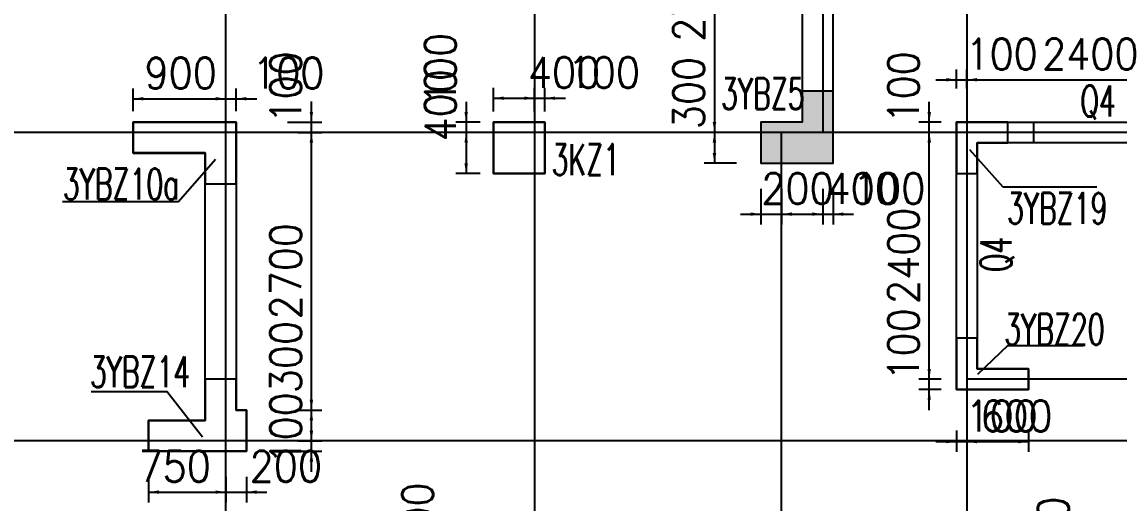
# Model space of a CAD drawing. Extents: x 387171 to 699106, y 11966 to 245688.
# Drawn here: x 498327 to 508987, y 224984 to 229662 of the extents above; entities that cross this region are included whole.
import ezdxf

# ---------------------------------------------------------------- set-up
doc = ezdxf.new("R2010")
doc.units = 0
doc.header["$LTSCALE"] = 100
doc.header["$MEASUREMENT"] = 0
doc.linetypes.add('DASHED', pattern=[19.05, 12.7, -6.35])
for name, color, linetype in [('b边缘构件', 235, 'Continuous'), ('colu-主楼', 7, 'Continuous'), ('COLU_DASH', 9, 'DASHED'), ('DOTE', 253, 'Continuous'), ('wall-主楼', 2, 'Continuous'), ('Y阴影', 254, 'Continuous'), ('剪力墙身标注', 7, 'Continuous'), ('小尺寸', 4, 'Continuous'), ('柱', 2, 'Continuous'), ('边缘构件标注', 1, 'Continuous')]:
    doc.layers.add(name, color=color, linetype=linetype)
doc.styles.get("Standard").update_dxf_attribs({"font": 'standard'})
doc.dimstyles.get("Standard").update_dxf_attribs({"dimtxt": 300, "dimasz": 100, "dimexe": 100, "dimexo": 250, "dimgap": 100, "dimtad": 0, "dimtoh": 1, "dimdec": 0, "dimdsep": 46, "dimcen": 0.09, "dimclrt": 7, "dimadec": 0, "dimazin": 0, "dimtfac": 1, "dimtdec": 4, "dimtofl": 0, "dimtmove": 0, "dimatfit": 3, "dimfxl": 1, "dimtolj": 1, "dimtzin": 0, "dimarcsym": 0})

# ---------------------------------------------------------------- blocks, each defined once
blk = doc.blocks.new('*D3062')
at = {"layer": '小尺寸', "color": 0, "linetype": 'ByBlock', "lineweight": -2}
for p, q in [((500308, 228795), (500308, 229015)), ((500408, 228795), (500408, 229015)), ((500108, 228915), (500608, 228915))]:
    blk.add_line(p, q, dxfattribs=at)
for points in [[(500308, 228915), (500208, 228899), (500208, 228932)], [(500408, 228915), (500508, 228932), (500508, 228899)]]:
    blk.add_solid(points, dxfattribs=at)
at = {"layer": '小尺寸', "color": 7, "linetype": 'Continuous', "lineweight": -2, "insert": (500915, 229165), "char_height": 300, "width": 476.67, "attachment_point": 5, "rotation": 359.9999}
blk.add_mtext('100', dxfattribs=at)
blk = doc.blocks.new('*D3856')
at = {"layer": '小尺寸', "color": 0, "linetype": 'ByBlock', "lineweight": -2}
for p, q in [((499408, 228795), (499408, 229015)), ((500308, 228795), (500308, 229015)), ((499408, 228915), (500308, 228915))]:
    blk.add_line(p, q, dxfattribs=at)
for points in [[(499408, 228915), (499508, 228932), (499508, 228899)], [(500308, 228915), (500208, 228899), (500208, 228932)]]:
    blk.add_solid(points, dxfattribs=at)
at = {"layer": '小尺寸', "color": 7, "linetype": 'Continuous', "lineweight": -2, "insert": (499870, 229165), "char_height": 300, "width": 556.67, "attachment_point": 5, "rotation": 360}
blk.add_mtext('900', dxfattribs=at)
blk = doc.blocks.new('*D3606')
at = {"layer": '小尺寸', "color": 0, "linetype": 'ByBlock', "lineweight": -2}
for p, q in [((501140, 225288), (501140, 225788)), ((501009, 225588), (501240, 225588)), ((501009, 225488), (501240, 225488))]:
    blk.add_line(p, q, dxfattribs=at)
for points in [[(501140, 225588), (501123, 225688), (501156, 225688)], [(501140, 225488), (501156, 225388), (501123, 225388)]]:
    blk.add_solid(points, dxfattribs=at)
at = {"layer": '小尺寸', "color": 7, "linetype": 'Continuous', "lineweight": -2, "insert": (500890, 225710), "char_height": 300, "width": 476.67, "attachment_point": 5, "rotation": 89.9994}
blk.add_mtext('100', dxfattribs=at)
blk = doc.blocks.new('*D894')
at = {"layer": '小尺寸', "color": 0, "linetype": 'ByBlock', "lineweight": -2}
for p, q in [((501009, 225888), (501240, 225888)), ((501140, 225588), (501140, 225888)), ((501009, 225588), (501240, 225588))]:
    blk.add_line(p, q, dxfattribs=at)
for points in [[(501140, 225888), (501156, 225788), (501123, 225788)], [(501140, 225588), (501123, 225688), (501156, 225688)]]:
    blk.add_solid(points, dxfattribs=at)
at = {"layer": '小尺寸', "color": 7, "linetype": 'Continuous', "lineweight": -2, "insert": (500890, 226403), "char_height": 300, "width": 566.67, "attachment_point": 5, "rotation": 89.9994}
blk.add_mtext('300', dxfattribs=at)
blk = doc.blocks.new('*D4640')
at = {"layer": '小尺寸', "color": 0, "linetype": 'ByBlock', "lineweight": -2}
for p, q in [((501009, 228588), (501240, 228588)), ((501140, 225888), (501140, 228588)), ((501009, 225888), (501240, 225888))]:
    blk.add_line(p, q, dxfattribs=at)
for points in [[(501140, 228588), (501156, 228488), (501123, 228488)], [(501140, 225888), (501123, 225988), (501156, 225988)]]:
    blk.add_solid(points, dxfattribs=at)
at = {"layer": '小尺寸', "color": 7, "linetype": 'Continuous', "lineweight": -2, "insert": (500890, 227238), "char_height": 300, "width": 780, "attachment_point": 5, "rotation": 89.9994}
blk.add_mtext('2700', dxfattribs=at)
blk = doc.blocks.new('*D400')
at = {"layer": '小尺寸', "color": 0, "linetype": 'ByBlock', "lineweight": -2}
for p, q in [((501140, 228388), (501140, 228888)), ((500909, 228688), (501240, 228688)), ((501009, 228588), (501240, 228588))]:
    blk.add_line(p, q, dxfattribs=at)
for points in [[(501140, 228688), (501123, 228788), (501156, 228788)], [(501140, 228588), (501156, 228488), (501123, 228488)]]:
    blk.add_solid(points, dxfattribs=at)
at = {"layer": '小尺寸', "color": 7, "linetype": 'Continuous', "lineweight": -2, "insert": (500890, 229026), "char_height": 300, "width": 476.67, "attachment_point": 5, "rotation": 89.9994}
blk.add_mtext('100', dxfattribs=at)
blk = doc.blocks.new('*D3798')
at = {"layer": '小尺寸', "color": 0, "linetype": 'ByBlock', "lineweight": -2}
for p, q in [((499558, 225238), (499558, 224991)), ((500308, 225238), (500308, 224991)), ((499558, 225091), (500308, 225091))]:
    blk.add_line(p, q, dxfattribs=at)
for points in [[(499558, 225091), (499658, 225107), (499658, 225074)], [(500308, 225091), (500208, 225074), (500208, 225107)]]:
    blk.add_solid(points, dxfattribs=at)
at = {"layer": '小尺寸', "color": 7, "linetype": 'Continuous', "lineweight": -2, "insert": (499812, 225341), "char_height": 300, "width": 566.67, "attachment_point": 5, "rotation": 360}
blk.add_mtext('750', dxfattribs=at)
blk = doc.blocks.new('*D4154')
at = {"layer": '小尺寸', "color": 0, "linetype": 'ByBlock', "lineweight": -2}
for p, q in [((500308, 225238), (500308, 224991)), ((500508, 225238), (500508, 224991)), ((500108, 225091), (500708, 225091))]:
    blk.add_line(p, q, dxfattribs=at)
for points in [[(500308, 225091), (500208, 225074), (500208, 225107)], [(500508, 225091), (500608, 225107), (500608, 225074)]]:
    blk.add_solid(points, dxfattribs=at)
at = {"layer": '小尺寸', "color": 7, "linetype": 'Continuous', "lineweight": -2, "insert": (500891, 225341), "char_height": 300, "width": 566.67, "attachment_point": 5, "rotation": 360}
blk.add_mtext('200', dxfattribs=at)
blk = doc.blocks.new('*D4561')
at = {"layer": '小尺寸', "color": 0, "linetype": 'ByBlock', "lineweight": -2}
for p, q in [((502643, 228887), (502643, 228388)), ((502781, 228687), (502543, 228687)), ((502781, 228588), (502543, 228588))]:
    blk.add_line(p, q, dxfattribs=at)
for points in [[(502643, 228687), (502627, 228787), (502660, 228787)], [(502643, 228588), (502660, 228488), (502627, 228488)]]:
    blk.add_solid(points, dxfattribs=at)
at = {"layer": '小尺寸', "color": 7, "linetype": 'Continuous', "lineweight": -2, "insert": (502393, 229205), "char_height": 300, "width": 476.67, "attachment_point": 5, "rotation": 89.9998}
blk.add_mtext('100', dxfattribs=at)
blk = doc.blocks.new('*D3657')
at = {"layer": '小尺寸', "color": 0, "linetype": 'ByBlock', "lineweight": -2}
for p, q in [((502781, 228588), (502543, 228588)), ((502643, 228588), (502643, 228187)), ((502781, 228187), (502543, 228187))]:
    blk.add_line(p, q, dxfattribs=at)
for points in [[(502643, 228588), (502660, 228488), (502627, 228488)], [(502643, 228187), (502627, 228287), (502660, 228287)]]:
    blk.add_solid(points, dxfattribs=at)
at = {"layer": '小尺寸', "color": 7, "linetype": 'Continuous', "lineweight": -2, "insert": (502393, 228852), "char_height": 300, "width": 576.67, "attachment_point": 5, "rotation": 89.9998}
blk.add_mtext('400', dxfattribs=at)
blk = doc.blocks.new('*D4312')
at = {"layer": '小尺寸', "color": 0, "linetype": 'ByBlock', "lineweight": -2}
for p, q in [((502908, 228792), (502908, 229021)), ((503308, 228792), (503308, 229021)), ((502908, 228921), (503308, 228921))]:
    blk.add_line(p, q, dxfattribs=at)
for points in [[(502908, 228921), (503008, 228937), (503008, 228904)], [(503308, 228921), (503208, 228904), (503208, 228937)]]:
    blk.add_solid(points, dxfattribs=at)
at = {"layer": '小尺寸', "color": 7, "linetype": 'Continuous', "lineweight": -2, "insert": (503595, 229171), "char_height": 300, "width": 576.67, "attachment_point": 5}
blk.add_mtext('400', dxfattribs=at)
blk = doc.blocks.new('*D4071')
at = {"layer": '小尺寸', "color": 0, "linetype": 'ByBlock', "lineweight": -2}
for p, q in [((503308, 228792), (503308, 229021)), ((503408, 228792), (503408, 229021)), ((503108, 228921), (503608, 228921))]:
    blk.add_line(p, q, dxfattribs=at)
for points in [[(503308, 228921), (503208, 228904), (503208, 228937)], [(503408, 228921), (503508, 228937), (503508, 228904)]]:
    blk.add_solid(points, dxfattribs=at)
at = {"layer": '小尺寸', "color": 7, "linetype": 'Continuous', "lineweight": -2, "insert": (503981, 229171), "char_height": 300, "width": 476.67, "attachment_point": 5}
blk.add_mtext('100', dxfattribs=at)
blk = doc.blocks.new('*D2691')
at = {"layer": '小尺寸', "color": 0, "linetype": 'ByBlock', "lineweight": -2}
for p, q in [((502422, 223887), (502422, 224388)), ((502058, 224188), (502522, 224188)), ((502058, 224087), (502522, 224087))]:
    blk.add_line(p, q, dxfattribs=at)
for points in [[(502422, 224188), (502406, 224288), (502439, 224288)], [(502422, 224087), (502439, 223987), (502406, 223987)]]:
    blk.add_solid(points, dxfattribs=at)
at = {"layer": '小尺寸', "color": 7, "linetype": 'Continuous', "lineweight": -2, "insert": (502172, 224833), "char_height": 300, "width": 476.67, "attachment_point": 5, "rotation": 89.9997}
blk.add_mtext('100', dxfattribs=at)
blk = doc.blocks.new('*D3884')
at = {"layer": '小尺寸', "color": 0, "linetype": 'ByBlock', "lineweight": -2}
for p, q in [((508598, 224388), (508598, 223887)), ((508158, 224188), (508698, 224188)), ((508158, 224087), (508698, 224087))]:
    blk.add_line(p, q, dxfattribs=at)
for points in [[(508598, 224188), (508581, 224288), (508615, 224288)], [(508598, 224087), (508615, 223987), (508581, 223987)]]:
    blk.add_solid(points, dxfattribs=at)
at = {"layer": '小尺寸', "color": 7, "linetype": 'Continuous', "lineweight": -2, "insert": (508348, 224695), "char_height": 300, "width": 476.67, "attachment_point": 5, "rotation": 89.9997}
blk.add_mtext('100', dxfattribs=at)
blk = doc.blocks.new('*D4252')
at = {"layer": '小尺寸', "color": 0, "linetype": 'ByBlock', "lineweight": -2}
for p, q in [((505271, 231288), (504956, 231288)), ((505056, 231288), (505056, 228588)), ((505271, 228588), (504956, 228588))]:
    blk.add_line(p, q, dxfattribs=at)
for points in [[(505056, 231288), (505073, 231188), (505039, 231188)], [(505056, 228588), (505039, 228688), (505073, 228688)]]:
    blk.add_solid(points, dxfattribs=at)
at = {"layer": '小尺寸', "color": 7, "linetype": 'Continuous', "lineweight": -2, "insert": (504806, 229938), "char_height": 300, "width": 780, "attachment_point": 5, "rotation": 90}
blk.add_mtext('2700', dxfattribs=at)
blk = doc.blocks.new('*D3346')
at = {"layer": '小尺寸', "color": 0, "linetype": 'ByBlock', "lineweight": -2}
for p, q in [((505271, 228588), (504956, 228588)), ((505056, 228588), (505056, 228288)), ((505271, 228288), (504956, 228288))]:
    blk.add_line(p, q, dxfattribs=at)
for points in [[(505056, 228588), (505073, 228488), (505039, 228488)], [(505056, 228288), (505039, 228388), (505073, 228388)]]:
    blk.add_solid(points, dxfattribs=at)
at = {"layer": '小尺寸', "color": 7, "linetype": 'Continuous', "lineweight": -2, "insert": (504806, 228971), "char_height": 300, "width": 566.67, "attachment_point": 5, "rotation": 90}
blk.add_mtext('300', dxfattribs=at)
blk = doc.blocks.new('*D452')
at = {"layer": '小尺寸', "color": 0, "linetype": 'ByBlock', "lineweight": -2}
for p, q in [((505508, 228038), (505508, 227693)), ((505708, 228038), (505708, 227693)), ((505308, 227793), (505908, 227793))]:
    blk.add_line(p, q, dxfattribs=at)
for points in [[(505508, 227793), (505408, 227777), (505408, 227810)], [(505708, 227793), (505808, 227810), (505808, 227777)]]:
    blk.add_solid(points, dxfattribs=at)
at = {"layer": '小尺寸', "color": 7, "linetype": 'Continuous', "lineweight": -2, "insert": (505863, 228043), "char_height": 300, "width": 566.67, "attachment_point": 5, "rotation": 359.9996}
blk.add_mtext('200', dxfattribs=at)
blk = doc.blocks.new('*D3748')
at = {"layer": '小尺寸', "color": 0, "linetype": 'ByBlock', "lineweight": -2}
for p, q in [((505708, 228038), (505708, 227693)), ((506108, 228038), (506108, 227693)), ((505708, 227793), (506108, 227793))]:
    blk.add_line(p, q, dxfattribs=at)
for points in [[(505708, 227793), (505808, 227810), (505808, 227777)], [(506108, 227793), (506008, 227777), (506008, 227810)]]:
    blk.add_solid(points, dxfattribs=at)
at = {"layer": '小尺寸', "color": 7, "linetype": 'Continuous', "lineweight": -2, "insert": (506496, 228043), "char_height": 300, "width": 576.67, "attachment_point": 5, "rotation": 359.9991}
blk.add_mtext('400', dxfattribs=at)
blk = doc.blocks.new('*D207')
at = {"layer": '小尺寸', "color": 0, "linetype": 'ByBlock', "lineweight": -2}
for p, q in [((506108, 228038), (506108, 227693)), ((506208, 228038), (506208, 227693)), ((505908, 227793), (506408, 227793))]:
    blk.add_line(p, q, dxfattribs=at)
for points in [[(506108, 227793), (506008, 227777), (506008, 227810)], [(506208, 227793), (506308, 227810), (506308, 227777)]]:
    blk.add_solid(points, dxfattribs=at)
at = {"layer": '小尺寸', "color": 7, "linetype": 'Continuous', "lineweight": -2, "insert": (506753, 228043), "char_height": 300, "width": 476.67, "attachment_point": 5, "rotation": 359.9991}
blk.add_mtext('100', dxfattribs=at)
blk = doc.blocks.new('*D970')
at = {"layer": '小尺寸', "color": 0, "linetype": 'ByBlock', "lineweight": -2}
for p, q in [((507143, 225888), (507143, 226388)), ((507258, 226188), (507043, 226188)), ((507258, 226088), (507043, 226088))]:
    blk.add_line(p, q, dxfattribs=at)
for points in [[(507143, 226188), (507126, 226288), (507159, 226288)], [(507143, 226088), (507159, 225988), (507126, 225988)]]:
    blk.add_solid(points, dxfattribs=at)
at = {"layer": '小尺寸', "color": 7, "linetype": 'Continuous', "lineweight": -2, "insert": (506893, 226526), "char_height": 300, "width": 476.67, "attachment_point": 5, "rotation": 89.9907}
blk.add_mtext('100', dxfattribs=at)
blk = doc.blocks.new('*D2841')
at = {"layer": '小尺寸', "color": 0, "linetype": 'ByBlock', "lineweight": -2}
for p, q in [((507258, 228588), (507043, 228588)), ((507143, 226188), (507143, 228588)), ((507258, 226188), (507043, 226188))]:
    blk.add_line(p, q, dxfattribs=at)
for points in [[(507143, 228588), (507160, 228488), (507126, 228488)], [(507143, 226188), (507126, 226288), (507159, 226288)]]:
    blk.add_solid(points, dxfattribs=at)
at = {"layer": '小尺寸', "color": 7, "linetype": 'Continuous', "lineweight": -2, "insert": (506893, 227388), "char_height": 300, "width": 785, "attachment_point": 5, "rotation": 89.9907}
blk.add_mtext('2400', dxfattribs=at)
blk = doc.blocks.new('*D3240')
at = {"layer": '小尺寸', "color": 0, "linetype": 'ByBlock', "lineweight": -2}
for p, q in [((507143, 228388), (507143, 228887)), ((507258, 228687), (507043, 228687)), ((507258, 228588), (507043, 228588))]:
    blk.add_line(p, q, dxfattribs=at)
for points in [[(507143, 228687), (507126, 228787), (507160, 228787)], [(507143, 228588), (507160, 228488), (507126, 228488)]]:
    blk.add_solid(points, dxfattribs=at)
at = {"layer": '小尺寸', "color": 7, "linetype": 'Continuous', "lineweight": -2, "insert": (506893, 229026), "char_height": 300, "width": 476.67, "attachment_point": 5, "rotation": 89.9907}
blk.add_mtext('100', dxfattribs=at)
blk = doc.blocks.new('*D1167')
at = {"layer": '小尺寸', "color": 0, "linetype": 'ByBlock', "lineweight": -2}
for p, q in [((507408, 225688), (507408, 225481)), ((507508, 225688), (507508, 225481)), ((507208, 225581), (507708, 225581))]:
    blk.add_line(p, q, dxfattribs=at)
for points in [[(507408, 225581), (507308, 225565), (507308, 225598)], [(507508, 225581), (507608, 225598), (507608, 225565)]]:
    blk.add_solid(points, dxfattribs=at)
at = {"layer": '小尺寸', "color": 7, "linetype": 'Continuous', "lineweight": -2, "insert": (507846, 225831), "char_height": 300, "width": 476.67, "attachment_point": 5, "rotation": 359.9997}
blk.add_mtext('100', dxfattribs=at)
blk = doc.blocks.new('*D2332')
at = {"layer": '小尺寸', "color": 0, "linetype": 'ByBlock', "lineweight": -2}
for p, q in [((507508, 225688), (507508, 225481)), ((508108, 225688), (508108, 225481)), ((507508, 225581), (508108, 225581))]:
    blk.add_line(p, q, dxfattribs=at)
for points in [[(507508, 225581), (507608, 225598), (507608, 225565)], [(508108, 225581), (508008, 225565), (508008, 225598)]]:
    blk.add_solid(points, dxfattribs=at)
at = {"layer": '小尺寸', "color": 7, "linetype": 'Continuous', "lineweight": -2, "insert": (507990, 225831), "char_height": 300, "width": 556.67, "attachment_point": 5, "rotation": 359.9997}
blk.add_mtext('600', dxfattribs=at)
blk = doc.blocks.new('*D911')
at = {"layer": '小尺寸', "color": 0, "linetype": 'ByBlock', "lineweight": -2}
for p, q in [((507408, 229014), (507408, 229200)), ((507508, 229014), (507508, 229200)), ((507208, 229100), (507708, 229100))]:
    blk.add_line(p, q, dxfattribs=at)
for points in [[(507408, 229100), (507308, 229083), (507308, 229117)], [(507508, 229100), (507608, 229117), (507608, 229083)]]:
    blk.add_solid(points, dxfattribs=at)
at = {"layer": '小尺寸', "color": 7, "linetype": 'Continuous', "lineweight": -2, "insert": (507846, 229350), "char_height": 300, "width": 476.67, "attachment_point": 5, "rotation": 359.9997}
blk.add_mtext('100', dxfattribs=at)
blk = doc.blocks.new('*D2145')
at = {"layer": '小尺寸', "color": 0, "linetype": 'ByBlock', "lineweight": -2}
for p, q in [((507508, 229014), (507508, 229200)), ((509908, 229014), (509908, 229200)), ((507508, 229100), (509908, 229100))]:
    blk.add_line(p, q, dxfattribs=at)
for points in [[(507508, 229100), (507608, 229117), (507608, 229083)], [(509908, 229100), (509808, 229083), (509808, 229117)]]:
    blk.add_solid(points, dxfattribs=at)
at = {"layer": '小尺寸', "color": 7, "linetype": 'Continuous', "lineweight": -2, "insert": (508708, 229350), "char_height": 300, "width": 785, "attachment_point": 5, "rotation": 359.9997}
blk.add_mtext('2400', dxfattribs=at)

msp = doc.modelspace()

# ---------------------------------------------------------------- hatches: boundary and pattern name
at = {"layer": 'Y阴影'}
msp.add_hatch(color=256, dxfattribs=at).paths.add_polyline_path([(505508.1, 228687.7), (505508.1, 228287.7), (506208.1, 228287.7), (506208.1, 228987.7), (505908.1, 228987.7), (505908.1, 228687.7)], flags=0)
h = msp.add_hatch(dxfattribs=at)
h.set_pattern_fill('ANSI31', color=256, scale=25, style=0)
h.set_pattern_definition([])
h.paths.add_polyline_path([(499408.1, 228687.7), (499408.1, 228387.7), (500108.1, 228387.7), (500108.1, 228087.7), (500408.1, 228087.7), (500408.1, 228687.7)], flags=0)
h = msp.add_hatch(dxfattribs=at)
h.set_pattern_fill('ANSI31', color=256, scale=25, style=0)
h.set_pattern_definition([])
h.paths.add_polyline_path([(507408.1, 228687.3), (507408.1, 228187.8), (507608.1, 228187.8), (507608.1, 228487.8), (507908, 228487.7), (507908, 228687.3)], flags=0)
h = msp.add_hatch(dxfattribs=at)
h.set_pattern_fill('ANSI31', color=256, scale=25, style=0)
h.set_pattern_definition([])
h.paths.add_polyline_path([(507408.1, 226587.7), (507408.1, 226087.7), (508108.1, 226087.7), (508108.1, 226287.7), (507608.1, 226287.7), (507608.1, 226587.7)], flags=0)
h = msp.add_hatch(dxfattribs=at)
h.set_pattern_fill('ANSI31', color=256, scale=25, style=0)
h.set_pattern_definition([])
h.paths.add_polyline_path([(499558.1, 225787.9), (499558.1, 225487.9), (500508.1, 225487.9), (500508.1, 225887.9), (500408.1, 225887.9), (500408.1, 226187.9), (500108.1, 226187.9), (500108.1, 225787.9)], flags=0)

# ---------------------------------------------------------------- linework, layer by layer
at = {"layer": 'b边缘构件'}
for points in [[(505508.1, 228687.7), (505508.1, 228287.7), (506208.1, 228287.7), (506208.1, 228987.7), (505908.1, 228987.7), (505908.1, 228687.7), (505508.1, 228687.7)], [(499408.1, 228687.7), (499408.1, 228387.7), (500108.1, 228387.7), (500108.1, 228087.7), (500408.1, 228087.7), (500408.1, 228687.7), (499408.1, 228687.7)], [(507408.1, 228687.3), (507408.1, 228187.8), (507608.1, 228187.8), (507608.1, 228487.8), (507908, 228487.7), (507908, 228687.3), (507408.1, 228687.3)], [(507408.1, 226587.7), (507408.1, 226087.7), (508108.1, 226087.7), (508108.1, 226287.7), (507608.1, 226287.7), (507608.1, 226587.7), (507408.1, 226587.7)], [(499558.1, 225787.9), (499558.1, 225487.9), (500508.1, 225487.9), (500508.1, 225887.9), (500408.1, 225887.9), (500408.1, 226187.9), (500108.1, 226187.9), (500108.1, 225787.9), (499558.1, 225787.9)]]:
    msp.add_lwpolyline(points, dxfattribs=at)
at = {"layer": 'colu-主楼'}
msp.add_lwpolyline([(502908.1, 228187.9), (503408.1, 228187.9), (503408.1, 228687.9), (502908.1, 228687.9)], close=True, dxfattribs=at)
at = {"layer": 'COLU_DASH'}
msp.add_line((508158, 228487.7), (508158.1, 228687.3), dxfattribs=at)
at = {"layer": 'DOTE'}
for p, q in [((500308.1, 218687.9), (500308.1, 234364.9)), ((503308.1, 234364.9), (503308.1, 224087.9)), ((506108.1, 234364.9), (506108.1, 228587.9)), ((507508.1, 234364.9), (507508.1, 224087.9)), ((519508.1, 228587.9), (487407, 228587.9)), ((505708.1, 221087.9), (505708.1, 228587.9)), ((530358.1, 226187.9), (507508.1, 226187.9)), ((523908.1, 225587.9), (487407, 225587.9))]:
    msp.add_line(p, q, dxfattribs=at)
at = {"layer": 'wall-主楼'}
for points in [[(505508.1, 228287.9), (506208.1, 228287.9), (506208.1, 231187.9), (507008.1, 231187.9), (507008.1, 231537.9), (506508.1, 231537.9), (506508.1, 231787.9), (505908.1, 231787.9), (505908.1, 228687.9), (505508.1, 228687.9)], [(500108.1, 225787.9), (500108.1, 228387.9), (499408.1, 228387.9), (499408.1, 228687.9), (500408.1, 228687.9), (500408.1, 225887.9), (500508.1, 225887.9), (500508.1, 225487.9), (499558.1, 225487.9), (499558.1, 225787.9)]]:
    msp.add_lwpolyline(points, close=True, dxfattribs=at)
msp.add_lwpolyline([(508108.1, 226087.9), (507408.1, 226087.9), (507408.1, 228687.9), (512508.1, 228687.9), (512508.1, 226087.9), (511708.1, 226087.9), (511708.1, 226287.9), (512208.1, 226287.9), (512208.1, 228487.9), (510008.1, 228487.9), (510008.1, 226287.9), (510608.1, 226287.9), (510608.1, 226087.9), (509208.1, 226087.9), (509208.1, 226287.9), (509808.1, 226287.9), (509808.1, 228487.9), (507608.1, 228487.9), (507608.1, 226287.9), (508108.1, 226287.9), (508108.1, 226087.9)], dxfattribs=at)
at = {"layer": '柱'}
msp.add_lwpolyline([(503408.1, 228187.5), (502908.1, 228187.5), (502908.1, 228687.5), (503408.1, 228687.5)], close=True, dxfattribs=at)
at = {"layer": '边缘构件标注', "color": 200}
for p, q in [((507861.1, 228054.1), (507536.2, 228419.8)), ((499848.1, 227917.9), (500209.2, 228326.5)), ((508770.2, 228054.1), (507861.1, 228054.1)), ((498721.3, 227917.9), (499848.1, 227917.9)), ((507905.9, 226516.8), (507612.8, 226234.7)), ((507905.9, 226516.8), (508639.5, 226516.8)), ((499000, 226070.1), (499733.6, 226070.1)), ((500080.8, 225624.9), (499733.6, 226070.1))]:
    msp.add_line(p, q, dxfattribs=at)

# ---------------------------------------------------------------- texts
at = {"layer": '剪力墙身标注', "width": 0.7}
msp.add_text('Q4', height=300, dxfattribs=at).set_placement((508611.8, 228742.8))
msp.add_text('Q4', height=300, rotation=90, dxfattribs=at).set_placement((507940.5, 227229.6))
at = {"layer": '边缘构件标注', "color": 200, "width": 0.7}
for s, p in [('3YBZ5', (505119.9, 228814.4)), ('3KZ1', (503473.4, 228173.9)), ('3YBZ10a', (498724.4, 227935.9)), ('3YBZ14', (498987.1, 226110.1))]:
    msp.add_text(s, height=300, dxfattribs=at).set_placement(p)
for s, p in [('3YBZ19', (507898.4, 227699.8)), ('3YBZ20', (507870.9, 226524.1))]:
    msp.add_text(s, height=300, rotation=359.99828, dxfattribs=at).set_placement(p)

# ---------------------------------------------------------------- dimensions: what is measured, and where the dimension line sits
at = {"layer": '小尺寸'}
for base, p1, p2, angle, picture, middle in [((505055.9, 228587.8), (505521.3, 231287.9), (505521.3, 228587.8), 90, '*D4252', (504805.9, 229937.8)), ((509908, 229100.1), (507508.1, 228764.5), (509908, 228764.5), 179.99968, '*D2145', (508708, 229350.1)), ((501139.8, 228687.7), (500758.6, 228587.8), (500658.6, 228687.7), 269.99945, '*D400', (500889.8, 228637.8)), ((503408.1, 228920.6), (503308.1, 228542.3), (503408.1, 228542.3), 180, '*D4071', (503592.6, 229170.6)), ((507143.1273, 228687.3487), (507508.0518, 228587.7847), (507508.0412, 228687.2893), 269.99067, '*D3240', (506893.1192, 228637.6371)), ((505055.9, 228287.7), (505521.3, 228587.8), (505521.3, 228287.7), 90, '*D3346', (504805.9, 228437.8)), ((502643.4, 228187.5), (503030.9, 228587.8), (503030.9, 228187.5), 89.99976, '*D3657', (502393.4, 228263.2)), ((501139.8, 228587.8), (500758.6, 225887.9), (500758.6, 228587.8), 269.99945, '*D4640', (500889.7, 227237.9)), ((507143.1, 228587.8), (507508.1, 226187.7), (507508.1, 228587.8), 269.99067, '*D2841', (506892.9, 227387.9)), ((506108, 227793.2), (505708.1, 228287.7), (506108.1, 228287.7), 179.99914, '*D3748', (505908.1, 228043.2)), ((501139.7, 225887.9), (500758.6, 225588), (500758.6, 225887.9), 269.99945, '*D894', (500889.7, 225870)), ((508108.1, 225581.3), (507508, 225937.8), (508108.1, 225937.8), 179.99968, '*D2332', (507990, 225831.3)), ((500508.1, 225090.6), (500308.1, 225487.9), (500508.1, 225487.9), 179.99998, '*D4154', (500408.1, 225340.6)), ((502422.4, 224187.7), (501807.9, 224087.5), (501807.9, 224187.7), 269.99974, '*D2691', (502172.4, 224444.4))]:
    dim = msp.add_linear_dim(base=base, p1=p1, p2=p2, angle=angle, dimstyle='Standard', dxfattribs=at)
    dim.commit()
    dim.dimension.update_dxf_attribs({"geometry": picture, "text_midpoint": middle})
for p1, p2, distance, picture, middle in [((503030.9, 228687.5), (503030.9, 228587.8), -387.5, '*D4561', (502393.4, 228817.2)), ((507408, 228764.5), (507508.1, 228764.5), 335.6, '*D911', (507458, 229350.1)), ((499408, 228545.2), (500308.1, 228545.2), 370.1, '*D3856', (499869.8, 229165.3)), ((500308.1, 228545.2), (500408.1, 228545.2), 370.1, '*D3062', (500526.4, 229165.3)), ((502908.1, 228542.3), (503308.1, 228542.3), 378.3, '*D4312', (503006.5, 229170.6)), ((505508.1, 228287.7), (505708.1, 228287.7), -494.5, '*D452', (505379.3, 228043.2)), ((506108.1, 228287.7), (506208, 228287.7), -494.5, '*D207', (506365, 228043.2)), ((507508, 226087.7), (507508.1, 226187.7), 365.3, '*D970', (506892.7, 226137.8)), ((500758.6, 225487.9), (500758.6, 225588), -381.1, '*D3606', (500889.7, 225321.2)), ((507408.1, 225937.8), (507508, 225937.8), -356.5, '*D1167', (507458, 225831.3)), ((499558.1, 225487.9), (500308.1, 225487.9), -397.3, '*D3798', (499812.2, 225340.6)), ((507908.1, 224187.7), (507908.1, 224087.5), 690, '*D3884', (508348.1, 224306.5))]:
    dim = msp.add_aligned_dim(p1=p1, p2=p2, distance=distance, dimstyle='Standard', dxfattribs=at)
    dim.commit()
    dim.dimension.update_dxf_attribs({"geometry": picture, "text_midpoint": middle})

doc.saveas('drawing.dxf')
